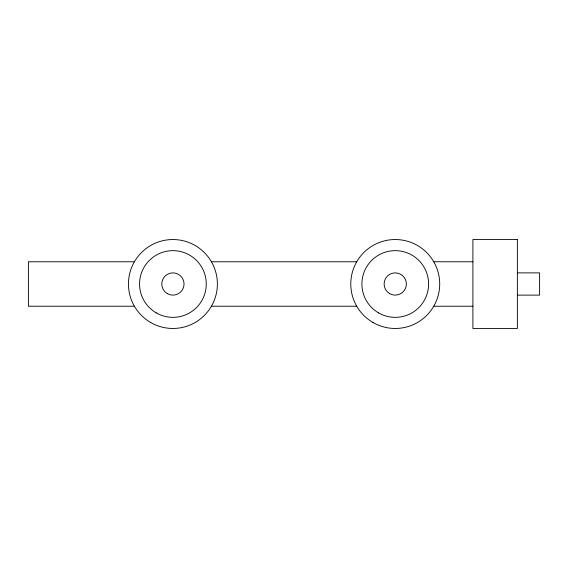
<?xml version="1.0" encoding="UTF-8"?>
<svg xmlns="http://www.w3.org/2000/svg" width="568" height="568" viewBox="0 0 568 568"><rect width="100%" height="100%" fill="white"/><g stroke="black" fill="none" stroke-linecap="round" stroke-linejoin="round"><path stroke-width="0.85" d="M134.403 261.77L28.4 261.77L28.4 306.23L134.403 306.23M211.424 261.77L356.739 261.77M433.753 261.77L472.903 261.77M517.37 272.881L539.6 272.881L539.6 295.119L517.37 295.119M211.424 306.23L356.739 306.23M433.753 306.23L472.903 306.23M517.37 239.533L472.903 239.533L472.903 328.467L517.37 328.467L517.37 239.533M150.683 322.51A44.467 44.467 0 0 0 217.381 284A44.467 44.467 0 0 0 150.683 245.49A44.467 44.467 0 0 0 150.683 322.51M373.013 322.51A44.467 44.467 0 0 0 439.71 284A44.467 44.467 0 0 0 373.013 245.49A44.467 44.467 0 0 0 373.013 322.51M156.243 312.883A33.349 33.349 0 0 0 206.262 284A33.349 33.349 0 0 0 156.243 255.117A33.349 33.349 0 0 0 156.243 312.883M167.354 293.628A11.119 11.119 0 0 0 184.032 284A11.119 11.119 0 0 0 167.354 274.372A11.119 11.119 0 0 0 167.354 293.628M378.572 312.883A33.349 33.349 0 0 0 428.599 284A33.349 33.349 0 0 0 378.572 255.117A33.349 33.349 0 0 0 378.572 312.883M389.691 293.628A11.119 11.119 0 0 0 406.361 284A11.119 11.119 0 0 0 389.691 274.372A11.119 11.119 0 0 0 389.691 293.628"/></g></svg>
